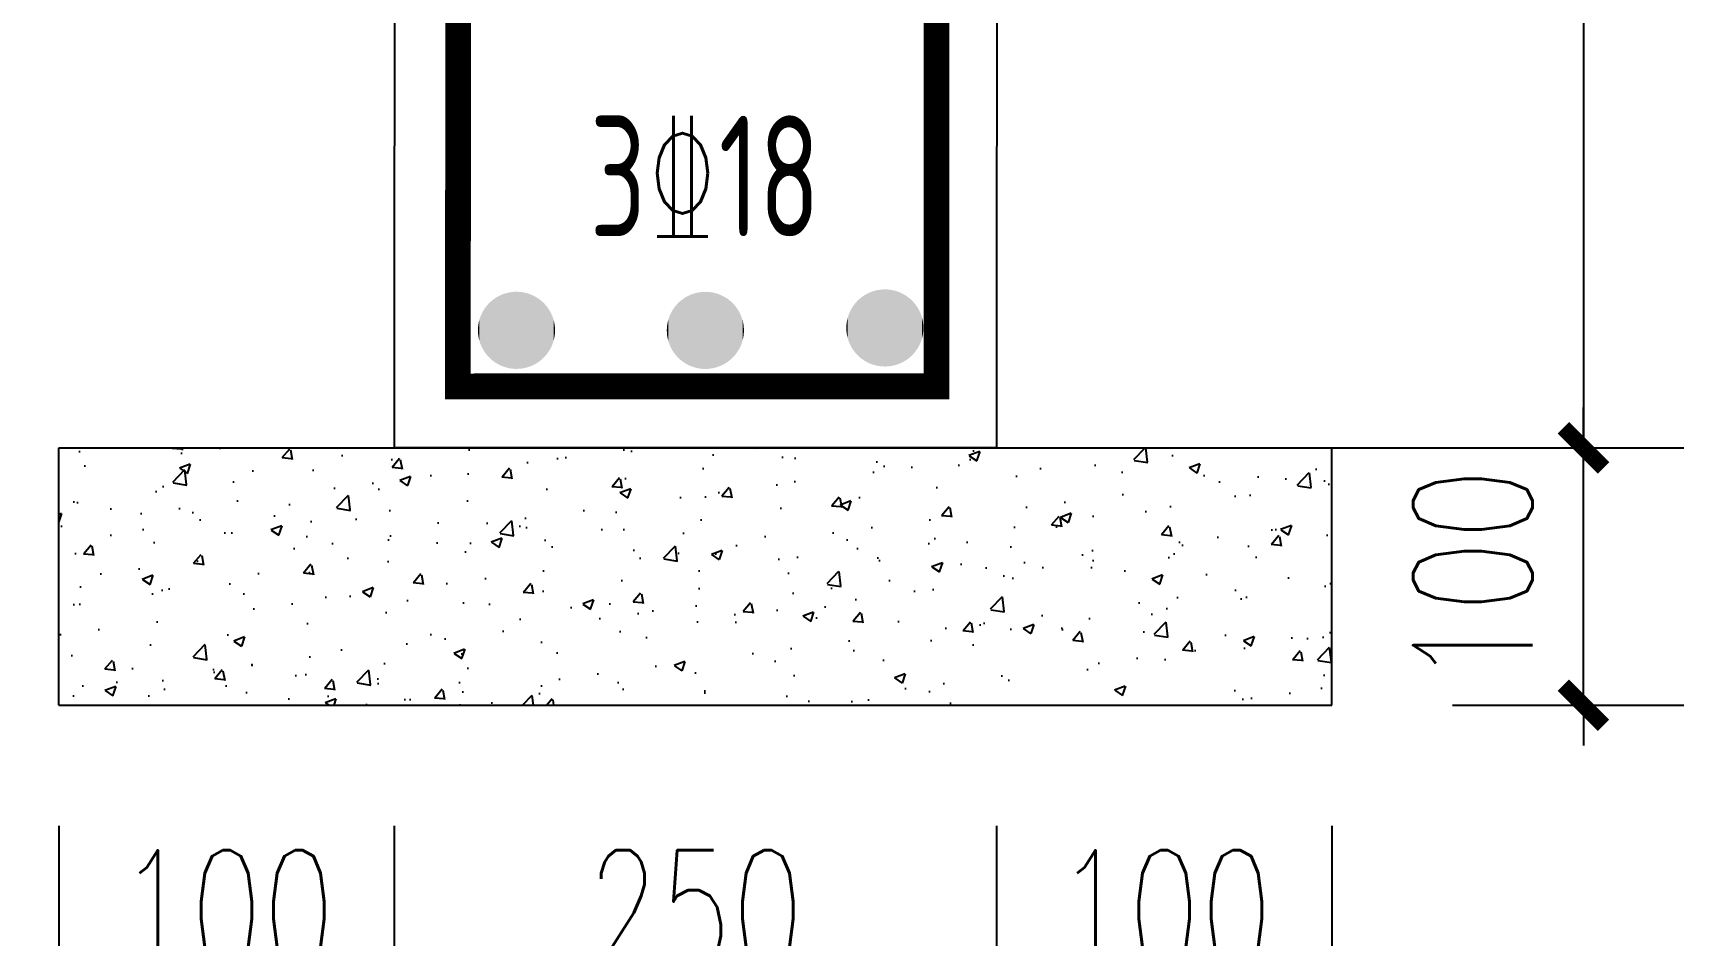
# Model space of a CAD drawing. Extents: x 180850 to 1399066, y 113487 to 334416.
# Drawn here: x 373160 to 381369, y 157572 to 162061 of the extents above; entities that cross this region are included whole.
import ezdxf

# ---------------------------------------------------------------- set-up
doc = ezdxf.new("R2010")
doc.units = 0
doc.header["$LTSCALE"] = 1000
for name, color, linetype in [('AXIS', 3, 'Continuous'), ('NUM', 7, 'Continuous'), ('REIN', 1, 'Continuous'), ('TEXT', 7, 'Continuous')]:
    doc.layers.add(name, color=color, linetype=linetype)
doc.styles.add('_TCH_DIM_T3', font='SIMPLEX', dxfattribs={"width": 0.705882, "bigfont": 'GBCBIG'})
doc.styles.add('TSSD_Norm', font='tssdeng.shx', dxfattribs={"bigfont": 'hztxt.shx'})
doc.dimstyles.new('TCH-200-10', dxfattribs={"dimtxt": 595, "dimasz": 200, "dimexe": 500, "dimexo": 600, "dimgap": 252.5, "dimtad": 1, "dimdec": 0, "dimlfac": 0.1, "dimzin": 0, "dimdsep": 46, "dimtxsty": '_TCH_DIM_T3', "dimblk": 'ARCHTICK', "dimcen": 0.09, "dimclrd": 124, "dimclre": 124, "dimclrt": 7, "dimazin": 2, "dimtfac": 1, "dimtdec": 0, "dimtix": 1, "dimtmove": 2, "dimatfit": 3, "dimfxl": 1, "dimtolj": 1, "dimtzin": 0, "dimarcsym": 0})

# ---------------------------------------------------------------- blocks, each defined once
blk = doc.blocks.new('_ArchTick')
at = {"color": 0, "linetype": 'ByBlock', "const_width": 0.4}
blk.add_lwpolyline([(-0.5, -0.5), (0.5, 0.5)], dxfattribs=at)
blk = doc.blocks.new('*D1255')
at = {"layer": 'AXIS', "color": 124, "linetype": 'ByBlock', "lineweight": -2, "transparency": 16777216}
for p, q in [((374955.5, 158118.6), (374955.5, 156650)), ((377950.8, 158118.6), (377950.8, 156650)), ((374955.5, 157150), (377950.8, 157150))]:
    blk.add_line(p, q, dxfattribs=at)
at = {"layer": 'Defpoints', "color": 0, "linetype": 'ByBlock', "transparency": 16777216}
for p in [(374955.5, 158718.6), (377950.8, 158718.6), (377950.8, 157150)]:
    blk.add_point(p, dxfattribs=at)
at = {"layer": 'AXIS', "color": 124, "linetype": 'ByBlock', "lineweight": -2, "transparency": 16777216, "xscale": 200, "yscale": 200, "zscale": 200, "rotation": 180}
blk.add_blockref('_ArchTick', (374955.5, 157150), dxfattribs=at)
at = {"layer": 'AXIS', "color": 124, "linetype": 'ByBlock', "lineweight": -2, "transparency": 16777216, "xscale": 200, "yscale": 200, "zscale": 200}
blk.add_blockref('_ArchTick', (377950.8, 157150), dxfattribs=at)
at = {"layer": 'AXIS', "color": 7, "linetype": 'ByBlock', "transparency": 16777216, "insert": (376453.2, 157700), "char_height": 595, "attachment_point": 5, "style": '_TCH_DIM_T3'}
blk.add_mtext('\\A1;250', dxfattribs=at)
blk = doc.blocks.new('*D1256')
at = {"layer": 'AXIS', "color": 124, "linetype": 'ByBlock', "lineweight": -2, "transparency": 16777216}
for p, q in [((378253.8, 165997.6), (381369.5, 165997.6)), ((380869.5, 165997.6), (380869.5, 159998.6)), ((378252.5, 159998.6), (381369.5, 159998.6))]:
    blk.add_line(p, q, dxfattribs=at)
at = {"layer": 'Defpoints', "color": 0, "linetype": 'ByBlock', "transparency": 16777216}
for p in [(377653.8, 165997.6), (377652.5, 159998.6), (380869.5, 159998.6)]:
    blk.add_point(p, dxfattribs=at)
at = {"layer": 'AXIS', "color": 124, "linetype": 'ByBlock', "lineweight": -2, "transparency": 16777216, "xscale": 200, "yscale": 200, "zscale": 200}
for p, rotation in [((380869.5, 165997.6), 90), ((380869.5, 159998.6), 270)]:
    blk.add_blockref('_ArchTick', p, dxfattribs=dict(at, rotation=rotation))
at = {"layer": 'AXIS', "color": 7, "linetype": 'ByBlock', "transparency": 16777216, "insert": (380319.5, 162998.1), "char_height": 595, "attachment_point": 5, "rotation": 90, "style": '_TCH_DIM_T3'}
blk.add_mtext('\\A1;700', dxfattribs=at)
blk = doc.blocks.new('*D1257')
at = {"layer": 'AXIS', "color": 124, "linetype": 'ByBlock', "lineweight": -2, "transparency": 16777216}
for p, q in [((380869.5, 159998.6), (380869.5, 160198.6)), ((380218.5, 159998.6), (381369.5, 159998.6)), ((380869.5, 158718.6), (380869.5, 159998.6)), ((380218.5, 158718.6), (381369.5, 158718.6)), ((380869.5, 158718.6), (380869.5, 158518.6))]:
    blk.add_line(p, q, dxfattribs=at)
at = {"layer": 'Defpoints', "color": 0, "linetype": 'ByBlock', "transparency": 16777216}
for p in [(379618.5, 159998.6), (380869.5, 159998.6), (379618.5, 158718.6)]:
    blk.add_point(p, dxfattribs=at)
at = {"layer": 'AXIS', "color": 124, "linetype": 'ByBlock', "lineweight": -2, "transparency": 16777216, "xscale": 200, "yscale": 200, "zscale": 200}
for p, rotation in [((380869.5, 159998.6), 270), ((380869.5, 158718.6), 90)]:
    blk.add_blockref('_ArchTick', p, dxfattribs=dict(at, rotation=rotation))
at = {"layer": 'AXIS', "color": 7, "linetype": 'ByBlock', "transparency": 16777216, "insert": (380319.5, 159358.6), "char_height": 595, "attachment_point": 5, "rotation": 90, "style": '_TCH_DIM_T3'}
blk.add_mtext('\\A1;100', dxfattribs=at)
blk = doc.blocks.new('*D1258')
at = {"layer": 'AXIS', "color": 124, "linetype": 'ByBlock', "lineweight": -2, "transparency": 16777216}
for p, q in [((377950.8, 158118.6), (377950.8, 156650)), ((379618.5, 158118.6), (379618.5, 156650)), ((379618.5, 157150), (377950.8, 157150))]:
    blk.add_line(p, q, dxfattribs=at)
at = {"layer": 'Defpoints', "color": 0, "linetype": 'ByBlock', "transparency": 16777216}
for p in [(377950.8, 158718.6), (379618.5, 158718.6), (377950.8, 157150)]:
    blk.add_point(p, dxfattribs=at)
at = {"layer": 'AXIS', "color": 124, "linetype": 'ByBlock', "lineweight": -2, "transparency": 16777216, "xscale": 200, "yscale": 200, "zscale": 200, "rotation": 180}
blk.add_blockref('_ArchTick', (377950.8, 157150), dxfattribs=at)
at = {"layer": 'AXIS', "color": 124, "linetype": 'ByBlock', "lineweight": -2, "transparency": 16777216, "xscale": 200, "yscale": 200, "zscale": 200}
blk.add_blockref('_ArchTick', (379618.5, 157150), dxfattribs=at)
at = {"layer": 'AXIS', "color": 7, "linetype": 'ByBlock', "transparency": 16777216, "insert": (378784.6, 157700), "char_height": 595, "attachment_point": 5, "style": '_TCH_DIM_T3'}
blk.add_mtext('\\A1;100', dxfattribs=at)
blk = doc.blocks.new('*D1259')
at = {"layer": 'AXIS', "color": 124, "linetype": 'ByBlock', "lineweight": -2, "transparency": 16777216}
for p, q in [((373287.9, 158118.6), (373287.9, 156650)), ((374955.5, 158118.6), (374955.5, 156650)), ((373287.9, 157150), (374955.5, 157150))]:
    blk.add_line(p, q, dxfattribs=at)
at = {"layer": 'Defpoints', "color": 0, "linetype": 'ByBlock', "transparency": 16777216}
for p in [(373287.9, 158718.6), (374955.5, 158718.6), (374955.5, 157150)]:
    blk.add_point(p, dxfattribs=at)
at = {"layer": 'AXIS', "color": 124, "linetype": 'ByBlock', "lineweight": -2, "transparency": 16777216, "xscale": 200, "yscale": 200, "zscale": 200, "rotation": 180}
blk.add_blockref('_ArchTick', (373287.9, 157150), dxfattribs=at)
at = {"layer": 'AXIS', "color": 124, "linetype": 'ByBlock', "lineweight": -2, "transparency": 16777216, "xscale": 200, "yscale": 200, "zscale": 200}
blk.add_blockref('_ArchTick', (374955.5, 157150), dxfattribs=at)
at = {"layer": 'AXIS', "color": 7, "linetype": 'ByBlock', "transparency": 16777216, "insert": (374121.7, 157700), "char_height": 595, "attachment_point": 5, "style": '_TCH_DIM_T3'}
blk.add_mtext('\\A1;100', dxfattribs=at)
blk = doc.blocks.new('*U1246')
at = {"layer": 'REIN', "color": 6}
for points in [[(1478712.9, -237983.4), (1478715, -238207.7), (1478715, -237982.6)], [(1478715, -237982.6), (1478715.7, -238208), (1478715.7, -237982.4)], [(1478715, -238207.7), (1478715, -237982.6), (1478715.7, -238208)], [(1478715.7, -237982.4), (1478717.9, -238208.7), (1478717.9, -237981.6)], [(1478715.7, -238208), (1478715.7, -237982.4), (1478717.9, -238208.7)], [(1478717.9, -237981.6), (1478718.6, -238208.9), (1478718.6, -237981.4)], [(1478717.9, -238208.7), (1478717.9, -237981.6), (1478718.6, -238208.9)], [(1478718.6, -237981.4), (1478720.8, -238209.6), (1478720.8, -237980.7)], [(1478718.6, -238208.9), (1478718.6, -237981.4), (1478720.8, -238209.6)], [(1478720.8, -237980.7), (1478721.5, -238209.9), (1478721.5, -237980.5)], [(1478720.8, -238209.6), (1478720.8, -237980.7), (1478721.5, -238209.9)], [(1478721.5, -237980.5), (1478723.7, -238210.5), (1478723.7, -237979.9)], [(1478721.5, -238209.9), (1478721.5, -237980.5), (1478723.7, -238210.5)], [(1478723.7, -237979.9), (1478724.4, -238210.7), (1478724.4, -237979.6)], [(1478723.7, -238210.5), (1478723.7, -237979.9), (1478724.4, -238210.7)], [(1478724.4, -237979.6), (1478726.6, -238211.3), (1478726.6, -237979.1)], [(1478724.4, -238210.7), (1478724.4, -237979.6), (1478726.6, -238211.3)], [(1478726.6, -237979.1), (1478727.3, -238211.5), (1478727.3, -237978.9)], [(1478726.6, -238211.3), (1478726.6, -237979.1), (1478727.3, -238211.5)], [(1478727.3, -237978.9), (1478729.5, -238212), (1478729.5, -237978.4)], [(1478727.3, -238211.5), (1478727.3, -237978.9), (1478729.5, -238212)], [(1478729.5, -237978.4), (1478730.3, -238212.1), (1478730.3, -237978.2)], [(1478729.5, -238212), (1478729.5, -237978.4), (1478730.3, -238212.1)], [(1478730.3, -237978.2), (1478732.5, -238212.6), (1478732.5, -237977.7)], [(1478730.3, -238212.1), (1478730.3, -237978.2), (1478732.5, -238212.6)], [(1478732.5, -237977.7), (1478733.2, -238212.8), (1478733.2, -237977.6)], [(1478732.5, -238212.6), (1478732.5, -237977.7), (1478733.2, -238212.8)], [(1478733.2, -237977.6), (1478735.4, -238213.2), (1478735.4, -237977.2)], [(1478733.2, -238212.8), (1478733.2, -237977.6), (1478735.4, -238213.2)], [(1478735.4, -237977.2), (1478736.2, -238213.3), (1478736.2, -237977)], [(1478735.4, -238213.2), (1478735.4, -237977.2), (1478736.2, -238213.3)], [(1478736.2, -237977), (1478738.4, -238213.7), (1478738.4, -237976.7)], [(1478736.2, -238213.3), (1478736.2, -237977), (1478738.4, -238213.7)], [(1478738.4, -237976.7), (1478739.2, -238213.8), (1478739.2, -237976.6)], [(1478738.4, -238213.7), (1478738.4, -237976.7), (1478739.2, -238213.8)], [(1478739.2, -237976.6), (1478741.4, -238214.1), (1478741.4, -237976.3)], [(1478739.2, -238213.8), (1478739.2, -237976.6), (1478741.4, -238214.1)], [(1478741.4, -237976.3), (1478742.2, -238214.2), (1478742.2, -237976.2)], [(1478741.4, -238214.1), (1478741.4, -237976.3), (1478742.2, -238214.2)], [(1478742.2, -237976.2), (1478744.4, -238214.4), (1478744.4, -237975.9)], [(1478742.2, -238214.2), (1478742.2, -237976.2), (1478744.4, -238214.4)], [(1478744.4, -238214.4), (1478744.4, -237975.9), (1478745.2, -238214.5)], [(1478744.4, -237975.9), (1478745.2, -238214.5), (1478745.2, -237975.9)], [(1478745.2, -237975.9), (1478747.4, -238214.7), (1478747.4, -237975.7)], [(1478745.2, -238214.5), (1478745.2, -237975.9), (1478747.4, -238214.7)], [(1478747.4, -237975.7), (1478748.2, -238214.7), (1478748.2, -237975.6)], [(1478747.4, -238214.7), (1478747.4, -237975.7), (1478748.2, -238214.7)], [(1478748.2, -237975.6), (1478750.5, -238214.8), (1478750.5, -237975.5)], [(1478748.2, -238214.7), (1478748.2, -237975.6), (1478750.5, -238214.8)], [(1478750.5, -238214.8), (1478750.5, -237975.5), (1478751.2, -238214.9)], [(1478750.5, -237975.5), (1478751.2, -238214.9), (1478751.2, -237975.5)], [(1478751.2, -237975.5), (1478753.5, -238214.9), (1478753.5, -237975.4)], [(1478751.2, -238214.9), (1478751.2, -237975.5), (1478753.5, -238214.9)], [(1478753.5, -238214.9), (1478753.5, -237975.4), (1478754.2, -238215)], [(1478753.5, -237975.4), (1478754.2, -238215), (1478754.2, -237975.4)], [(1478754.2, -238215), (1478754.2, -237975.4), (1478756.5, -238215)], [(1478754.2, -237975.4), (1478756.5, -238215), (1478756.5, -237975.4)], [(1478756.5, -237975.4), (1478757.3, -238215), (1478757.3, -237975.4)], [(1478652.2, -238035.6), (1478653.3, -238156.7), (1478653.3, -238033.7)], [(1478653.3, -238033.7), (1478653.7, -238157.3), (1478653.7, -238033)], [(1478653.3, -238156.7), (1478653.3, -238033.7), (1478653.7, -238157.3)], [(1478653.7, -238033), (1478654.9, -238159.3), (1478654.9, -238031.1)], [(1478653.7, -238157.3), (1478653.7, -238033), (1478654.9, -238159.3)], [(1478654.9, -238031.1), (1478655.3, -238159.9), (1478655.3, -238030.4)], [(1478654.9, -238159.3), (1478654.9, -238031.1), (1478655.3, -238159.9)], [(1478655.3, -238030.4), (1478656.6, -238161.8), (1478656.6, -238028.5)], [(1478655.3, -238159.9), (1478655.3, -238030.4), (1478656.6, -238161.8)], [(1478656.6, -238028.5), (1478657, -238162.4), (1478657, -238027.9)], [(1478656.6, -238161.8), (1478656.6, -238028.5), (1478657, -238162.4)], [(1478657, -238027.9), (1478658.3, -238164.3), (1478658.3, -238026.1)], [(1478657, -238162.4), (1478657, -238027.9), (1478658.3, -238164.3)], [(1478658.3, -238026.1), (1478658.7, -238164.9), (1478658.7, -238025.4)], [(1478658.3, -238164.3), (1478658.3, -238026.1), (1478658.7, -238164.9)], [(1478658.7, -238025.4), (1478660.1, -238166.7), (1478660.1, -238023.6)], [(1478658.7, -238164.9), (1478658.7, -238025.4), (1478660.1, -238166.7)], [(1478660.1, -238023.6), (1478660.5, -238167.3), (1478660.5, -238023)], [(1478660.1, -238166.7), (1478660.1, -238023.6), (1478660.5, -238167.3)], [(1478660.5, -238023), (1478661.9, -238169.1), (1478661.9, -238021.2)], [(1478660.5, -238167.3), (1478660.5, -238023), (1478661.9, -238169.1)], [(1478661.9, -238021.2), (1478662.4, -238169.7), (1478662.4, -238020.6)], [(1478661.9, -238169.1), (1478661.9, -238021.2), (1478662.4, -238169.7)], [(1478662.4, -238020.6), (1478663.8, -238171.5), (1478663.8, -238018.8)], [(1478662.4, -238169.7), (1478662.4, -238020.6), (1478663.8, -238171.5)], [(1478663.8, -238018.8), (1478664.3, -238172.1), (1478664.3, -238018.3)], [(1478663.8, -238171.5), (1478663.8, -238018.8), (1478664.3, -238172.1)], [(1478664.3, -238018.3), (1478665.7, -238173.8), (1478665.7, -238016.5)], [(1478664.3, -238172.1), (1478664.3, -238018.3), (1478665.7, -238173.8)], [(1478665.7, -238016.5), (1478666.2, -238174.4), (1478666.2, -238016)], [(1478665.7, -238173.8), (1478665.7, -238016.5), (1478666.2, -238174.4)], [(1478666.2, -238016), (1478667.8, -238176.1), (1478667.8, -238014.3)], [(1478666.2, -238174.4), (1478666.2, -238016), (1478667.8, -238176.1)], [(1478667.8, -238014.3), (1478668.3, -238176.6), (1478668.3, -238013.7)], [(1478667.8, -238176.1), (1478667.8, -238014.3), (1478668.3, -238176.6)], [(1478668.3, -238013.7), (1478669.8, -238178.3), (1478669.8, -238012.1)], [(1478668.3, -238176.6), (1478668.3, -238013.7), (1478669.8, -238178.3)], [(1478669.8, -238012.1), (1478670.4, -238178.8), (1478670.4, -238011.5)], [(1478669.8, -238178.3), (1478669.8, -238012.1), (1478670.4, -238178.8)], [(1478670.4, -238011.5), (1478671.9, -238180.4), (1478671.9, -238009.9)], [(1478670.4, -238178.8), (1478670.4, -238011.5), (1478671.9, -238180.4)], [(1478671.9, -238009.9), (1478672.5, -238180.9), (1478672.5, -238009.4)], [(1478671.9, -238180.4), (1478671.9, -238009.9), (1478672.5, -238180.9)], [(1478672.5, -238009.4), (1478674.1, -238182.5), (1478674.1, -238007.8)], [(1478672.5, -238180.9), (1478672.5, -238009.4), (1478674.1, -238182.5)], [(1478674.1, -238007.8), (1478674.7, -238183), (1478674.7, -238007.3)], [(1478674.1, -238182.5), (1478674.1, -238007.8), (1478674.7, -238183)], [(1478674.7, -238007.3), (1478676.4, -238184.6), (1478676.4, -238005.8)], [(1478674.7, -238183), (1478674.7, -238007.3), (1478676.4, -238184.6)], [(1478676.4, -238005.8), (1478676.9, -238185), (1478676.9, -238005.3)], [(1478676.4, -238184.6), (1478676.4, -238005.8), (1478676.9, -238185)], [(1478676.9, -238005.3), (1478678.6, -238186.5), (1478678.6, -238003.8)], [(1478676.9, -238185), (1478676.9, -238005.3), (1478678.6, -238186.5)], [(1478678.6, -238003.8), (1478679.2, -238187), (1478679.2, -238003.3)], [(1478678.6, -238186.5), (1478678.6, -238003.8), (1478679.2, -238187)], [(1478679.2, -238003.3), (1478681, -238188.5), (1478681, -238001.9)], [(1478679.2, -238187), (1478679.2, -238003.3), (1478681, -238188.5)], [(1478681, -238001.9), (1478681.6, -238188.9), (1478681.6, -238001.4)], [(1478681, -238188.5), (1478681, -238001.9), (1478681.6, -238188.9)], [(1478681.6, -238001.4), (1478683.3, -238190.3), (1478683.3, -238000)], [(1478681.6, -238188.9), (1478681.6, -238001.4), (1478683.3, -238190.3)], [(1478683.3, -238000), (1478683.9, -238190.8), (1478683.9, -237999.5)], [(1478683.3, -238190.3), (1478683.3, -238000), (1478683.9, -238190.8)], [(1478683.9, -237999.5), (1478685.8, -238192.1), (1478685.8, -237998.2)], [(1478683.9, -238190.8), (1478683.9, -237999.5), (1478685.8, -238192.1)], [(1478685.8, -237998.2), (1478686.4, -238192.6), (1478686.4, -237997.8)], [(1478685.8, -238192.1), (1478685.8, -237998.2), (1478686.4, -238192.6)], [(1478686.4, -237997.8), (1478688.2, -238193.9), (1478688.2, -237996.5)], [(1478686.4, -238192.6), (1478686.4, -237997.8), (1478688.2, -238193.9)], [(1478688.2, -237996.5), (1478688.9, -238194.3), (1478688.9, -237996)], [(1478688.2, -238193.9), (1478688.2, -237996.5), (1478688.9, -238194.3)], [(1478688.9, -237996), (1478690.8, -238195.6), (1478690.8, -237994.8)], [(1478688.9, -238194.3), (1478688.9, -237996), (1478690.8, -238195.6)], [(1478690.8, -237994.8), (1478691.4, -238196), (1478691.4, -237994.4)], [(1478690.8, -238195.6), (1478690.8, -237994.8), (1478691.4, -238196)], [(1478691.4, -237994.4), (1478693.3, -238197.2), (1478693.3, -237993.2)], [(1478691.4, -238196), (1478691.4, -237994.4), (1478693.3, -238197.2)], [(1478693.3, -237993.2), (1478693.9, -238197.6), (1478693.9, -237992.8)], [(1478693.3, -238197.2), (1478693.3, -237993.2), (1478693.9, -238197.6)], [(1478693.9, -237992.8), (1478695.9, -238198.7), (1478695.9, -237991.6)], [(1478693.9, -238197.6), (1478693.9, -237992.8), (1478695.9, -238198.7)], [(1478695.9, -237991.6), (1478696.6, -238199.1), (1478696.6, -237991.2)], [(1478695.9, -238198.7), (1478695.9, -237991.6), (1478696.6, -238199.1)], [(1478696.6, -237991.2), (1478698.5, -238200.2), (1478698.5, -237990.1)], [(1478696.6, -238199.1), (1478696.6, -237991.2), (1478698.5, -238200.2)], [(1478698.5, -237990.1), (1478699.2, -238200.6), (1478699.2, -237989.8)], [(1478698.5, -238200.2), (1478698.5, -237990.1), (1478699.2, -238200.6)], [(1478699.2, -237989.8), (1478701.2, -238201.6), (1478701.2, -237988.7)], [(1478699.2, -238200.6), (1478699.2, -237989.8), (1478701.2, -238201.6)], [(1478701.2, -237988.7), (1478701.9, -238202), (1478701.9, -237988.4)], [(1478701.2, -238201.6), (1478701.2, -237988.7), (1478701.9, -238202)], [(1478701.9, -237988.4), (1478703.9, -238203), (1478703.9, -237987.4)], [(1478701.9, -238202), (1478701.9, -237988.4), (1478703.9, -238203)], [(1478703.9, -237987.4), (1478704.6, -238203.3), (1478704.6, -237987)], [(1478703.9, -238203), (1478703.9, -237987.4), (1478704.6, -238203.3)], [(1478704.6, -237987), (1478706.6, -238204.3), (1478706.6, -237986.1)], [(1478704.6, -238203.3), (1478704.6, -237987), (1478706.6, -238204.3)], [(1478706.6, -237986.1), (1478707.3, -238204.6), (1478707.3, -237985.8)], [(1478706.6, -238204.3), (1478706.6, -237986.1), (1478707.3, -238204.6)], [(1478707.3, -237985.8), (1478709.4, -238205.5), (1478709.4, -237984.9)], [(1478707.3, -238204.6), (1478707.3, -237985.8), (1478709.4, -238205.5)], [(1478709.4, -237984.9), (1478710.1, -238205.8), (1478710.1, -237984.6)], [(1478709.4, -238205.5), (1478709.4, -237984.9), (1478710.1, -238205.8)], [(1478710.1, -237984.6), (1478712.2, -238206.6), (1478712.2, -237983.7)], [(1478710.1, -238205.8), (1478710.1, -237984.6), (1478712.2, -238206.6)], [(1478712.2, -237983.7), (1478712.9, -238206.9), (1478712.9, -237983.4)], [(1478712.2, -238206.6), (1478712.2, -237983.7), (1478712.9, -238206.9)], [(1478712.9, -238206.9), (1478712.9, -237983.4), (1478715, -238207.7)], [(1478636.6, -238087.2), (1478636.8, -238105.4), (1478636.8, -238085.1)], [(1478636.8, -238084.2), (1478637.1, -238108.4), (1478637.1, -238082)], [(1478636.8, -238085.1), (1478636.8, -238106), (1478636.8, -238084.2)], [(1478636.8, -238106), (1478636.8, -238084.2), (1478637.1, -238108.4)], [(1478636.8, -238105.4), (1478636.8, -238085.1), (1478636.8, -238106)], [(1478637.1, -238081.2), (1478637.4, -238111.4), (1478637.4, -238079)], [(1478637.1, -238082), (1478637.1, -238109.1), (1478637.1, -238081.2)], [(1478637.1, -238109.1), (1478637.1, -238081.2), (1478637.4, -238111.4)], [(1478637.1, -238108.4), (1478637.1, -238082), (1478637.1, -238109.1)], [(1478637.4, -238079), (1478637.5, -238112.1), (1478637.5, -238078.2)], [(1478637.4, -238111.4), (1478637.4, -238079), (1478637.5, -238112.1)], [(1478637.5, -238078.2), (1478637.9, -238114.4), (1478637.9, -238076)], [(1478637.5, -238112.1), (1478637.5, -238078.2), (1478637.9, -238114.4)], [(1478637.9, -238076), (1478638, -238115.1), (1478638, -238075.2)], [(1478637.9, -238114.4), (1478637.9, -238076), (1478638, -238115.1)], [(1478638, -238075.2), (1478638.4, -238117.3), (1478638.4, -238073)], [(1478638, -238115.1), (1478638, -238075.2), (1478638.4, -238117.3)], [(1478638.4, -238073), (1478638.5, -238118), (1478638.5, -238072.3)], [(1478638.4, -238117.3), (1478638.4, -238073), (1478638.5, -238118)], [(1478638.5, -238072.3), (1478639, -238120.3), (1478639, -238070.1)], [(1478638.5, -238118), (1478638.5, -238072.3), (1478639, -238120.3)], [(1478639, -238070.1), (1478639.1, -238121), (1478639.1, -238069.3)], [(1478639, -238120.3), (1478639, -238070.1), (1478639.1, -238121)], [(1478639.1, -238069.3), (1478639.7, -238123.2), (1478639.7, -238067.1)], [(1478639.1, -238121), (1478639.1, -238069.3), (1478639.7, -238123.2)], [(1478639.7, -238067.1), (1478639.8, -238124), (1478639.8, -238066.4)], [(1478639.7, -238123.2), (1478639.7, -238067.1), (1478639.8, -238124)], [(1478639.8, -238066.4), (1478640.4, -238126.2), (1478640.4, -238064.2)], [(1478639.8, -238124), (1478639.8, -238066.4), (1478640.4, -238126.2)], [(1478640.4, -238064.2), (1478640.6, -238126.9), (1478640.6, -238063.4)], [(1478640.4, -238126.2), (1478640.4, -238064.2), (1478640.6, -238126.9)], [(1478640.6, -238063.4), (1478641.2, -238129.1), (1478641.2, -238061.3)], [(1478640.6, -238126.9), (1478640.6, -238063.4), (1478641.2, -238129.1)], [(1478641.2, -238061.3), (1478641.4, -238129.8), (1478641.4, -238060.5)], [(1478641.2, -238129.1), (1478641.2, -238061.3), (1478641.4, -238129.8)], [(1478641.4, -238060.5), (1478642.1, -238132), (1478642.1, -238058.4)], [(1478641.4, -238129.8), (1478641.4, -238060.5), (1478642.1, -238132)], [(1478642.1, -238058.4), (1478642.3, -238132.7), (1478642.3, -238057.6)], [(1478642.1, -238132), (1478642.1, -238058.4), (1478642.3, -238132.7)], [(1478642.3, -238057.6), (1478643.1, -238134.8), (1478643.1, -238055.5)], [(1478642.3, -238132.7), (1478642.3, -238057.6), (1478643.1, -238134.8)], [(1478643.1, -238055.5), (1478643.3, -238135.5), (1478643.3, -238054.8)], [(1478643.1, -238134.8), (1478643.1, -238055.5), (1478643.3, -238135.5)], [(1478643.3, -238054.8), (1478644.1, -238137.7), (1478644.1, -238052.7)], [(1478643.3, -238135.5), (1478643.3, -238054.8), (1478644.1, -238137.7)], [(1478644.1, -238052.7), (1478644.4, -238138.4), (1478644.4, -238052)], [(1478644.1, -238137.7), (1478644.1, -238052.7), (1478644.4, -238138.4)], [(1478644.4, -238052), (1478645.2, -238140.5), (1478645.2, -238049.9)], [(1478644.4, -238138.4), (1478644.4, -238052), (1478645.2, -238140.5)], [(1478645.2, -238049.9), (1478645.5, -238141.2), (1478645.5, -238049.1)], [(1478645.2, -238140.5), (1478645.2, -238049.9), (1478645.5, -238141.2)], [(1478645.5, -238049.1), (1478646.4, -238143.3), (1478646.4, -238047.1)], [(1478645.5, -238141.2), (1478645.5, -238049.1), (1478646.4, -238143.3)], [(1478646.4, -238047.1), (1478646.7, -238144), (1478646.7, -238046.4)], [(1478646.4, -238143.3), (1478646.4, -238047.1), (1478646.7, -238144)], [(1478646.7, -238046.4), (1478647.7, -238146), (1478647.7, -238044.3)], [(1478646.7, -238144), (1478646.7, -238046.4), (1478647.7, -238146)], [(1478647.7, -238044.3), (1478648, -238146.7), (1478648, -238043.6)], [(1478647.7, -238146), (1478647.7, -238044.3), (1478648, -238146.7)], [(1478648, -238043.6), (1478649, -238148.8), (1478649, -238041.6)], [(1478648, -238146.7), (1478648, -238043.6), (1478649, -238148.8)], [(1478649, -238041.6), (1478649.3, -238149.4), (1478649.3, -238040.9)], [(1478649, -238148.8), (1478649, -238041.6), (1478649.3, -238149.4)], [(1478649.3, -238040.9), (1478650.4, -238151.4), (1478650.4, -238038.9)], [(1478649.3, -238149.4), (1478649.3, -238040.9), (1478650.4, -238151.4)], [(1478650.4, -238038.9), (1478650.7, -238152.1), (1478650.7, -238038.2)], [(1478650.4, -238151.4), (1478650.4, -238038.9), (1478650.7, -238152.1)], [(1478650.7, -238038.2), (1478651.8, -238154.1), (1478651.8, -238036.3)], [(1478650.7, -238152.1), (1478650.7, -238038.2), (1478651.8, -238154.1)], [(1478651.8, -238036.3), (1478652.2, -238154.7), (1478652.2, -238035.6)], [(1478651.8, -238154.1), (1478651.8, -238036.3), (1478652.2, -238154.7)], [(1478652.2, -238154.7), (1478652.2, -238035.6), (1478653.3, -238156.7)], [(1478636.3, -238093.3), (1478636.4, -238099.3), (1478636.4, -238091.3)], [(1478636.3, -238096.3), (1478636.3, -238096.7), (1478636.3, -238093.3)], [(1478636.3, -238096.7), (1478636.3, -238093.3), (1478636.4, -238099.3)], [(1478636.4, -238090.3), (1478636.5, -238102.3), (1478636.5, -238088.1)], [(1478636.4, -238091.3), (1478636.4, -238099.9), (1478636.4, -238090.3)], [(1478636.4, -238099.9), (1478636.4, -238090.3), (1478636.5, -238102.3)], [(1478636.4, -238099.3), (1478636.4, -238091.3), (1478636.4, -238099.9)], [(1478636.5, -238088.1), (1478636.6, -238103), (1478636.6, -238087.2)], [(1478636.5, -238102.3), (1478636.5, -238088.1), (1478636.6, -238103)], [(1478636.6, -238103), (1478636.6, -238087.2), (1478636.8, -238105.4)]]:
    blk.add_solid(points, dxfattribs=at)
at = {"layer": 'REIN', "color": 6, "extrusion": (0, 0, -1)}
for points in [[(-1478756.5, -238215), (-1478756.5, -237975.4), (-1478757.3, -238215)], [(-1478757.3, -238215), (-1478757.3, -237975.4), (-1478759.5, -238214.9)], [(-1478757.3, -237975.4), (-1478759.5, -238214.9), (-1478759.5, -237975.4)], [(-1478759.5, -238214.9), (-1478759.5, -237975.4), (-1478760.3, -238214.9)], [(-1478759.5, -237975.4), (-1478760.3, -238214.9), (-1478760.3, -237975.4)], [(-1478760.3, -238214.9), (-1478760.3, -237975.4), (-1478762.6, -238214.8)], [(-1478760.3, -237975.4), (-1478762.6, -238214.8), (-1478762.6, -237975.5)], [(-1478762.6, -238214.8), (-1478762.6, -237975.5), (-1478763.3, -238214.8)], [(-1478762.6, -237975.5), (-1478763.3, -238214.8), (-1478763.3, -237975.6)], [(-1478763.3, -238214.8), (-1478763.3, -237975.6), (-1478765.6, -238214.6)], [(-1478763.3, -237975.6), (-1478765.6, -238214.6), (-1478765.6, -237975.7)], [(-1478765.6, -238214.6), (-1478765.6, -237975.7), (-1478766.3, -238214.5)], [(-1478765.6, -237975.7), (-1478766.3, -238214.5), (-1478766.3, -237975.8)], [(-1478766.3, -238214.5), (-1478766.3, -237975.8), (-1478768.6, -238214.3)], [(-1478766.3, -237975.8), (-1478768.6, -238214.3), (-1478768.6, -237976)], [(-1478768.6, -238214.3), (-1478768.6, -237976), (-1478769.3, -238214.2)], [(-1478768.6, -237976), (-1478769.3, -238214.2), (-1478769.3, -237976.1)], [(-1478769.3, -238214.2), (-1478769.3, -237976.1), (-1478771.6, -238214)], [(-1478769.3, -237976.1), (-1478771.6, -238214), (-1478771.6, -237976.4)], [(-1478771.6, -238214), (-1478771.6, -237976.4), (-1478772.3, -238213.9)], [(-1478771.6, -237976.4), (-1478772.3, -238213.9), (-1478772.3, -237976.5)], [(-1478772.3, -238213.9), (-1478772.3, -237976.5), (-1478774.6, -238213.5)], [(-1478772.3, -237976.5), (-1478774.6, -238213.5), (-1478774.6, -237976.8)], [(-1478774.6, -238213.5), (-1478774.6, -237976.8), (-1478775.3, -238213.4)], [(-1478774.6, -237976.8), (-1478775.3, -238213.4), (-1478775.3, -237976.9)], [(-1478775.3, -238213.4), (-1478775.3, -237976.9), (-1478777.6, -238213)], [(-1478775.3, -237976.9), (-1478777.6, -238213), (-1478777.6, -237977.3)], [(-1478777.6, -238213), (-1478777.6, -237977.3), (-1478778.3, -238212.9)], [(-1478777.6, -237977.3), (-1478778.3, -238212.9), (-1478778.3, -237977.4)], [(-1478778.3, -238212.9), (-1478778.3, -237977.4), (-1478780.5, -238212.5)], [(-1478778.3, -237977.4), (-1478780.5, -238212.5), (-1478780.5, -237977.9)], [(-1478780.5, -238212.5), (-1478780.5, -237977.9), (-1478781.3, -238212.3)], [(-1478780.5, -237977.9), (-1478781.3, -238212.3), (-1478781.3, -237978)], [(-1478781.3, -238212.3), (-1478781.3, -237978), (-1478783.5, -238211.8)], [(-1478781.3, -237978), (-1478783.5, -238211.8), (-1478783.5, -237978.5)], [(-1478783.5, -238211.8), (-1478783.5, -237978.5), (-1478784.2, -238211.6)], [(-1478783.5, -237978.5), (-1478784.2, -238211.6), (-1478784.2, -237978.7)], [(-1478784.2, -238211.6), (-1478784.2, -237978.7), (-1478786.4, -238211.1)], [(-1478784.2, -237978.7), (-1478786.4, -238211.1), (-1478786.4, -237979.3)], [(-1478786.4, -238211.1), (-1478786.4, -237979.3), (-1478787.1, -238210.9)], [(-1478786.4, -237979.3), (-1478787.1, -238210.9), (-1478787.1, -237979.4)], [(-1478787.1, -238210.9), (-1478787.1, -237979.4), (-1478789.3, -238210.3)], [(-1478787.1, -237979.4), (-1478789.3, -238210.3), (-1478789.3, -237980.1)], [(-1478789.3, -238210.3), (-1478789.3, -237980.1), (-1478790, -238210.1)], [(-1478789.3, -237980.1), (-1478790, -238210.1), (-1478790, -237980.3)], [(-1478790, -238210.1), (-1478790, -237980.3), (-1478792.2, -238209.4)], [(-1478790, -237980.3), (-1478792.2, -238209.4), (-1478792.2, -237980.9)], [(-1478792.2, -238209.4), (-1478792.2, -237980.9), (-1478792.9, -238209.2)], [(-1478792.2, -237980.9), (-1478792.9, -238209.2), (-1478792.9, -237981.2)], [(-1478792.9, -238209.2), (-1478792.9, -237981.2), (-1478795.1, -238208.5)], [(-1478792.9, -237981.2), (-1478795.1, -238208.5), (-1478795.1, -237981.9)], [(-1478795.1, -238208.5), (-1478795.1, -237981.9), (-1478795.8, -238208.2)], [(-1478795.1, -237981.9), (-1478795.8, -238208.2), (-1478795.8, -237982.1)], [(-1478795.8, -238208.2), (-1478795.8, -237982.1), (-1478797.9, -238207.4)], [(-1478795.8, -237982.1), (-1478797.9, -238207.4), (-1478797.9, -237982.9)], [(-1478797.9, -238207.4), (-1478797.9, -237982.9), (-1478798.6, -238207.2)], [(-1478797.9, -237982.9), (-1478798.6, -238207.2), (-1478798.6, -237983.2)], [(-1478798.6, -238207.2), (-1478798.6, -237983.2), (-1478800.8, -238206.4)], [(-1478798.6, -237983.2), (-1478800.8, -238206.4), (-1478800.8, -237984)], [(-1478800.8, -238206.4), (-1478800.8, -237984), (-1478801.5, -238206.1)], [(-1478800.8, -237984), (-1478801.5, -238206.1), (-1478801.5, -237984.3)], [(-1478801.5, -238206.1), (-1478801.5, -237984.3), (-1478803.5, -238205.2)], [(-1478801.5, -237984.3), (-1478803.5, -238205.2), (-1478803.5, -237985.2)], [(-1478803.5, -238205.2), (-1478803.5, -237985.2), (-1478804.2, -238204.9)], [(-1478803.5, -237985.2), (-1478804.2, -238204.9), (-1478804.2, -237985.4)], [(-1478804.2, -238204.9), (-1478804.2, -237985.4), (-1478806.3, -238204)], [(-1478804.2, -237985.4), (-1478806.3, -238204), (-1478806.3, -237986.4)], [(-1478806.3, -238204), (-1478806.3, -237986.4), (-1478807, -238203.6)], [(-1478806.3, -237986.4), (-1478807, -238203.6), (-1478807, -237986.7)], [(-1478807, -238203.6), (-1478807, -237986.7), (-1478809, -238202.7)], [(-1478807, -237986.7), (-1478809, -238202.7), (-1478809, -237987.7)], [(-1478809, -238202.7), (-1478809, -237987.7), (-1478809.7, -238202.3)], [(-1478809, -237987.7), (-1478809.7, -238202.3), (-1478809.7, -237988)], [(-1478809.7, -238202.3), (-1478809.7, -237988), (-1478811.7, -238201.3)], [(-1478809.7, -237988), (-1478811.7, -238201.3), (-1478811.7, -237989.1)], [(-1478811.7, -238201.3), (-1478811.7, -237989.1), (-1478812.4, -238200.9)], [(-1478811.7, -237989.1), (-1478812.4, -238200.9), (-1478812.4, -237989.4)], [(-1478812.4, -238200.9), (-1478812.4, -237989.4), (-1478814.4, -238199.9)], [(-1478812.4, -237989.4), (-1478814.4, -238199.9), (-1478814.4, -237990.5)], [(-1478814.4, -238199.9), (-1478814.4, -237990.5), (-1478815, -238199.5)], [(-1478814.4, -237990.5), (-1478815, -238199.5), (-1478815, -237990.9)], [(-1478815, -238199.5), (-1478815, -237990.9), (-1478817, -238198.4)], [(-1478815, -237990.9), (-1478817, -238198.4), (-1478817, -237992)], [(-1478817, -238198.4), (-1478817, -237992), (-1478817.7, -238198)], [(-1478817, -237992), (-1478817.7, -238198), (-1478817.7, -237992.4)], [(-1478817.7, -238198), (-1478817.7, -237992.4), (-1478819.6, -238196.8)], [(-1478817.7, -237992.4), (-1478819.6, -238196.8), (-1478819.6, -237993.6)], [(-1478819.6, -238196.8), (-1478819.6, -237993.6), (-1478820.2, -238196.4)], [(-1478819.6, -237993.6), (-1478820.2, -238196.4), (-1478820.2, -237994)], [(-1478820.2, -238196.4), (-1478820.2, -237994), (-1478822.1, -238195.2)], [(-1478820.2, -237994), (-1478822.1, -238195.2), (-1478822.1, -237995.2)], [(-1478822.1, -238195.2), (-1478822.1, -237995.2), (-1478822.8, -238194.7)], [(-1478822.1, -237995.2), (-1478822.8, -238194.7), (-1478822.8, -237995.6)], [(-1478822.8, -238194.7), (-1478822.8, -237995.6), (-1478824.6, -238193.5)], [(-1478822.8, -237995.6), (-1478824.6, -238193.5), (-1478824.6, -237996.9)], [(-1478824.6, -238193.5), (-1478824.6, -237996.9), (-1478825.3, -238193)], [(-1478824.6, -237996.9), (-1478825.3, -238193), (-1478825.3, -237997.3)], [(-1478825.3, -238193), (-1478825.3, -237997.3), (-1478827.1, -238191.7)], [(-1478825.3, -237997.3), (-1478827.1, -238191.7), (-1478827.1, -237998.7)], [(-1478827.1, -238191.7), (-1478827.1, -237998.7), (-1478827.7, -238191.2)], [(-1478827.1, -237998.7), (-1478827.7, -238191.2), (-1478827.7, -237999.1)], [(-1478827.7, -238191.2), (-1478827.7, -237999.1), (-1478829.5, -238189.9)], [(-1478827.7, -237999.1), (-1478829.5, -238189.9), (-1478829.5, -238000.5)], [(-1478829.5, -238189.9), (-1478829.5, -238000.5), (-1478830.1, -238189.4)], [(-1478829.5, -238000.5), (-1478830.1, -238189.4), (-1478830.1, -238000.9)], [(-1478830.1, -238189.4), (-1478830.1, -238000.9), (-1478831.9, -238188)], [(-1478830.1, -238000.9), (-1478831.9, -238188), (-1478831.9, -238002.4)], [(-1478831.9, -238188), (-1478831.9, -238002.4), (-1478832.5, -238187.5)], [(-1478831.9, -238002.4), (-1478832.5, -238187.5), (-1478832.5, -238002.8)], [(-1478832.5, -238187.5), (-1478832.5, -238002.8), (-1478834.2, -238186.1)], [(-1478832.5, -238002.8), (-1478834.2, -238186.1), (-1478834.2, -238004.3)], [(-1478834.2, -238186.1), (-1478834.2, -238004.3), (-1478834.8, -238185.5)], [(-1478834.2, -238004.3), (-1478834.8, -238185.5), (-1478834.8, -238004.8)], [(-1478834.8, -238185.5), (-1478834.8, -238004.8), (-1478836.5, -238184.1)], [(-1478834.8, -238004.8), (-1478836.5, -238184.1), (-1478836.5, -238006.3)], [(-1478836.5, -238184.1), (-1478836.5, -238006.3), (-1478837, -238183.5)], [(-1478836.5, -238006.3), (-1478837, -238183.5), (-1478837, -238006.8)], [(-1478837, -238183.5), (-1478837, -238006.8), (-1478838.7, -238182)], [(-1478837, -238006.8), (-1478838.7, -238182), (-1478838.7, -238008.4)], [(-1478838.7, -238182), (-1478838.7, -238008.4), (-1478839.2, -238181.5)], [(-1478838.7, -238008.4), (-1478839.2, -238181.5), (-1478839.2, -238008.9)], [(-1478839.2, -238181.5), (-1478839.2, -238008.9), (-1478840.8, -238179.9)], [(-1478839.2, -238008.9), (-1478840.8, -238179.9), (-1478840.8, -238010.5)], [(-1478840.8, -238179.9), (-1478840.8, -238010.5), (-1478841.4, -238179.3)], [(-1478840.8, -238010.5), (-1478841.4, -238179.3), (-1478841.4, -238011)], [(-1478841.4, -238179.3), (-1478841.4, -238011), (-1478843, -238177.7)], [(-1478841.4, -238011), (-1478843, -238177.7), (-1478843, -238012.6)], [(-1478843, -238177.7), (-1478843, -238012.6), (-1478843.5, -238177.2)], [(-1478843, -238012.6), (-1478843.5, -238177.2), (-1478843.5, -238013.2)], [(-1478843.5, -238177.2), (-1478843.5, -238013.2), (-1478845, -238175.5)], [(-1478843.5, -238013.2), (-1478845, -238175.5), (-1478845, -238014.8)], [(-1478845, -238175.5), (-1478845, -238014.8), (-1478845.5, -238174.9)], [(-1478845, -238014.8), (-1478845.5, -238174.9), (-1478845.5, -238015.4)], [(-1478845.5, -238174.9), (-1478845.5, -238015.4), (-1478847, -238173.2)], [(-1478845.5, -238015.4), (-1478847, -238173.2), (-1478847, -238017.1)], [(-1478847, -238173.2), (-1478847, -238017.1), (-1478847.5, -238172.7)], [(-1478847, -238017.1), (-1478847.5, -238172.7), (-1478847.5, -238017.7)], [(-1478847.5, -238172.7), (-1478847.5, -238017.7), (-1478849, -238170.9)], [(-1478847.5, -238017.7), (-1478849, -238170.9), (-1478849, -238019.4)], [(-1478849, -238170.9), (-1478849, -238019.4), (-1478849.4, -238170.3)], [(-1478849, -238019.4), (-1478849.4, -238170.3), (-1478849.4, -238020)], [(-1478849.4, -238170.3), (-1478849.4, -238020), (-1478850.8, -238168.6)], [(-1478849.4, -238020), (-1478850.8, -238168.6), (-1478850.8, -238021.8)], [(-1478850.8, -238168.6), (-1478850.8, -238021.8), (-1478851.3, -238167.9)], [(-1478850.8, -238021.8), (-1478851.3, -238167.9), (-1478851.3, -238022.4)], [(-1478851.3, -238167.9), (-1478851.3, -238022.4), (-1478852.7, -238166.1)], [(-1478851.3, -238022.4), (-1478852.7, -238166.1), (-1478852.7, -238024.2)], [(-1478852.7, -238166.1), (-1478852.7, -238024.2), (-1478853.1, -238165.5)], [(-1478852.7, -238024.2), (-1478853.1, -238165.5), (-1478853.1, -238024.8)], [(-1478853.1, -238165.5), (-1478853.1, -238024.8), (-1478854.4, -238163.7)], [(-1478853.1, -238024.8), (-1478854.4, -238163.7), (-1478854.4, -238026.7)], [(-1478854.4, -238163.7), (-1478854.4, -238026.7), (-1478854.8, -238163)], [(-1478854.4, -238026.7), (-1478854.8, -238163), (-1478854.8, -238027.3)], [(-1478854.8, -238163), (-1478854.8, -238027.3), (-1478856.1, -238161.2)], [(-1478854.8, -238027.3), (-1478856.1, -238161.2), (-1478856.1, -238029.2)], [(-1478856.1, -238161.2), (-1478856.1, -238029.2), (-1478856.5, -238160.5)], [(-1478856.1, -238029.2), (-1478856.5, -238160.5), (-1478856.5, -238029.8)], [(-1478856.5, -238160.5), (-1478856.5, -238029.8), (-1478857.7, -238158.6)], [(-1478856.5, -238029.8), (-1478857.7, -238158.6), (-1478857.7, -238031.7)], [(-1478857.7, -238158.6), (-1478857.7, -238031.7), (-1478858.1, -238158)], [(-1478857.7, -238031.7), (-1478858.1, -238158), (-1478858.1, -238032.3)], [(-1478858.1, -238158), (-1478858.1, -238032.3), (-1478859.3, -238156.1)], [(-1478858.1, -238032.3), (-1478859.3, -238156.1), (-1478859.3, -238034.3)], [(-1478859.3, -238156.1), (-1478859.3, -238034.3), (-1478859.7, -238155.4)], [(-1478859.3, -238034.3), (-1478859.7, -238155.4), (-1478859.7, -238034.9)], [(-1478859.7, -238155.4), (-1478859.7, -238034.9), (-1478860.8, -238153.4)], [(-1478859.7, -238034.9), (-1478860.8, -238153.4), (-1478860.8, -238036.9)], [(-1478860.8, -238153.4), (-1478860.8, -238036.9), (-1478861.2, -238152.8)], [(-1478860.8, -238036.9), (-1478861.2, -238152.8), (-1478861.2, -238037.6)], [(-1478861.2, -238152.8), (-1478861.2, -238037.6), (-1478862.3, -238150.8)], [(-1478861.2, -238037.6), (-1478862.3, -238150.8), (-1478862.3, -238039.6)], [(-1478862.3, -238150.8), (-1478862.3, -238039.6), (-1478862.6, -238150.1)], [(-1478862.3, -238039.6), (-1478862.6, -238150.1), (-1478862.6, -238040.2)], [(-1478862.6, -238150.1), (-1478862.6, -238040.2), (-1478863.6, -238148.1)], [(-1478862.6, -238040.2), (-1478863.6, -238148.1), (-1478863.6, -238042.3)], [(-1478863.6, -238148.1), (-1478863.6, -238042.3), (-1478864, -238147.4)], [(-1478863.6, -238042.3), (-1478864, -238147.4), (-1478864, -238042.9)], [(-1478864, -238147.4), (-1478864, -238042.9), (-1478864.9, -238145.3)], [(-1478864, -238042.9), (-1478864.9, -238145.3), (-1478864.9, -238045)], [(-1478864.9, -238145.3), (-1478864.9, -238045), (-1478865.2, -238144.6)], [(-1478864.9, -238045), (-1478865.2, -238144.6), (-1478865.2, -238045.7)], [(-1478865.2, -238144.6), (-1478865.2, -238045.7), (-1478866.2, -238142.6)], [(-1478865.2, -238045.7), (-1478866.2, -238142.6), (-1478866.2, -238047.8)], [(-1478866.2, -238142.6), (-1478866.2, -238047.8), (-1478866.5, -238141.9)], [(-1478866.2, -238047.8), (-1478866.5, -238141.9), (-1478866.5, -238048.4)], [(-1478866.5, -238141.9), (-1478866.5, -238048.4), (-1478867.3, -238139.8)], [(-1478866.5, -238048.4), (-1478867.3, -238139.8), (-1478867.3, -238050.6)], [(-1478867.3, -238139.8), (-1478867.3, -238050.6), (-1478867.6, -238139.1)], [(-1478867.3, -238050.6), (-1478867.6, -238139.1), (-1478867.6, -238051.2)], [(-1478867.6, -238139.1), (-1478867.6, -238051.2), (-1478868.4, -238137)], [(-1478867.6, -238051.2), (-1478868.4, -238137), (-1478868.4, -238053.4)], [(-1478868.4, -238137), (-1478868.4, -238053.4), (-1478868.7, -238136.2)], [(-1478868.4, -238053.4), (-1478868.7, -238136.2), (-1478868.7, -238054.1)], [(-1478868.7, -238136.2), (-1478868.7, -238054.1), (-1478869.4, -238134.1)], [(-1478868.7, -238054.1), (-1478869.4, -238134.1), (-1478869.4, -238056.2)], [(-1478869.4, -238134.1), (-1478869.4, -238056.2), (-1478869.7, -238133.4)], [(-1478869.4, -238056.2), (-1478869.7, -238133.4), (-1478869.7, -238056.9)], [(-1478869.7, -238133.4), (-1478869.7, -238056.9), (-1478870.4, -238131.3)], [(-1478869.7, -238056.9), (-1478870.4, -238131.3), (-1478870.4, -238059.1)], [(-1478870.4, -238131.3), (-1478870.4, -238059.1), (-1478870.6, -238130.5)], [(-1478870.4, -238059.1), (-1478870.6, -238130.5), (-1478870.6, -238059.8)], [(-1478870.6, -238130.5), (-1478870.6, -238059.8), (-1478871.2, -238128.4)], [(-1478870.6, -238059.8), (-1478871.2, -238128.4), (-1478871.2, -238062)], [(-1478871.2, -238128.4), (-1478871.2, -238062), (-1478871.5, -238127.6)], [(-1478871.2, -238062), (-1478871.5, -238127.6), (-1478871.5, -238062.7)], [(-1478871.5, -238127.6), (-1478871.5, -238062.7), (-1478872, -238125.4)], [(-1478871.5, -238062.7), (-1478872, -238125.4), (-1478872, -238064.9)], [(-1478872, -238125.4), (-1478872, -238064.9), (-1478872.2, -238124.7)], [(-1478872, -238064.9), (-1478872.2, -238124.7), (-1478872.2, -238065.6)], [(-1478872.2, -238124.7), (-1478872.2, -238065.6), (-1478872.8, -238122.5)], [(-1478872.2, -238065.6), (-1478872.8, -238122.5), (-1478872.8, -238067.9)], [(-1478872.8, -238122.5), (-1478872.8, -238067.9), (-1478872.9, -238121.7)], [(-1478872.8, -238067.9), (-1478872.9, -238121.7), (-1478872.9, -238068.6)], [(-1478872.9, -238121.7), (-1478872.9, -238068.6), (-1478873.4, -238119.6)], [(-1478872.9, -238068.6), (-1478873.4, -238119.6), (-1478873.4, -238070.8)], [(-1478873.4, -238119.6), (-1478873.4, -238070.8), (-1478873.6, -238118.8)], [(-1478873.4, -238070.8), (-1478873.6, -238118.8), (-1478873.6, -238071.5)], [(-1478873.6, -238118.8), (-1478873.6, -238071.5), (-1478874, -238116.6)], [(-1478873.6, -238071.5), (-1478874, -238116.6), (-1478874, -238073.8)], [(-1478874, -238116.6), (-1478874, -238073.8), (-1478874.1, -238115.8)], [(-1478874, -238073.8), (-1478874.1, -238115.8), (-1478874.1, -238074.5)], [(-1478874.1, -238115.8), (-1478874.1, -238074.5), (-1478874.5, -238113.6)], [(-1478874.1, -238074.5), (-1478874.5, -238113.6), (-1478874.5, -238076.8)], [(-1478874.5, -238113.6), (-1478874.5, -238076.8), (-1478874.6, -238112.8)], [(-1478874.5, -238076.8), (-1478874.6, -238112.8), (-1478874.6, -238077.5)], [(-1478874.6, -238112.8), (-1478874.6, -238077.5), (-1478874.9, -238110.6)], [(-1478874.6, -238077.5), (-1478874.9, -238110.6), (-1478874.9, -238079.8)], [(-1478874.9, -238110.6), (-1478874.9, -238079.8), (-1478875, -238109.8)], [(-1478874.9, -238079.8), (-1478875, -238109.8), (-1478875, -238080.5)], [(-1478875, -238109.8), (-1478875, -238080.5), (-1478875.3, -238107.6)], [(-1478875, -238080.5), (-1478875.3, -238107.6), (-1478875.3, -238082.8)], [(-1478875.3, -238107.6), (-1478875.3, -238082.8), (-1478875.4, -238106.8)], [(-1478875.3, -238082.8), (-1478875.4, -238106.8), (-1478875.4, -238083.5)], [(-1478875.4, -238106.8), (-1478875.4, -238083.5), (-1478875.6, -238104.6)], [(-1478875.4, -238083.5), (-1478875.6, -238104.6), (-1478875.6, -238085.8)], [(-1478875.6, -238104.6), (-1478875.6, -238085.8), (-1478875.6, -238103.7)], [(-1478875.6, -238085.8), (-1478875.6, -238103.7), (-1478875.6, -238086.5)], [(-1478875.6, -238103.7), (-1478875.6, -238086.5), (-1478875.8, -238101.6)], [(-1478875.6, -238086.5), (-1478875.8, -238101.6), (-1478875.8, -238088.9)], [(-1478875.8, -238101.6), (-1478875.8, -238088.9), (-1478875.8, -238100.7)], [(-1478875.8, -238088.9), (-1478875.8, -238100.7), (-1478875.8, -238089.5)], [(-1478875.8, -238100.7), (-1478875.8, -238089.5), (-1478875.9, -238098.6)], [(-1478875.8, -238089.5), (-1478875.9, -238098.6), (-1478875.9, -238092)], [(-1478875.9, -238098.6), (-1478875.9, -238092), (-1478875.9, -238097.4)], [(-1478875.9, -238092), (-1478875.9, -238097.4), (-1478875.9, -238092.5)], [(-1478875.9, -238097.4), (-1478875.9, -238092.5), (-1478875.9, -238095.5)]]:
    blk.add_solid(points, dxfattribs=at)

msp = doc.modelspace()

# ---------------------------------------------------------------- hatches: boundary and pattern name
h = msp.add_hatch()
h.set_pattern_fill('AR-CONC', color=256, scale=300)
h.set_pattern_definition([(50, (-666526.34, -706517.65), (546.554, -47.81726), [57.15, -628.65]), (355, (-666526.34, -706517.65), (-105.72848, 573.16993), [45.72, -502.92]), (100.451, (-666480.8, -706521.64), (440.8275, 525.35006), [48.57, -534.27]), (46.1842, (-666526.34, -706365.25), (813.23712, -126.127), [85.725, -942.975]), (96.6356, (-666458.6, -706375.8), (712.2127, 742.27667), [72.855, -801.405]), (351.184, (-666526.3, -706365.25), (712.2138, 742.27535), [68.58, -754.38]), (21, (-666450.14, -706403.35), (454.84464, -306.79656), [57.15, -628.65]), (326, (-666450.14, -706403.35), (185.40609, 552.5639), [45.72, -502.92]), (71.4514, (-666412.23, -706428.9), (640.24947, 245.76857), [48.57, -534.27]), (37.5, (-666526.34, -706517.65), (9.26581, 253.665117), [0, -496.824, 0, -510.54, 0, -504.825]), (7.5, (-666526.34, -706517.65), (200.45899, 300.541724), [0, -291.084, 0, -485.394, 0, -192.405]), (327.5, (-666696.26, -706517.65), (406.771786, -17.186232), [0, -190.5, 0, -594.36, 0, -788.67]), (317.5, (-666772.46, -706517.65), (444.38754, 76.27947), [0, -247.65, 0, -394.716, 0, -560.07])])
h.paths.add_polyline_path([(379618.46, 158718.62), (379618.46, 159998.62), (373287.91, 159998.62), (373287.91, 158718.62)])

# ---------------------------------------------------------------- linework, layer by layer
at = {"color": 7, "linetype": 'Continuous'}
for p, q in [((373287.91, 159998.62), (379618.46, 159998.62)), ((373287.91, 158718.62), (373287.91, 159998.62)), ((379618.46, 158718.62), (379618.46, 159998.62)), ((373287.91, 158718.62), (379618.46, 158718.62))]:
    msp.add_line(p, q, dxfattribs=at)
at = {"layer": 'REIN', "color": 6, "const_width": 128}
msp.add_lwpolyline([(375279.51, 165702.38), (377652.74, 165702.77), (377652.74, 160304.41), (375271.73, 160304.03), (375279.51, 165702.38)], dxfattribs=at)
at = {"layer": 'TEXT'}
msp.add_lwpolyline([(374961.08, 166002.38), (377954.69, 165996.97), (377950.8, 159998.62), (374957.33, 159998.24)], close=True, dxfattribs=at)

# ---------------------------------------------------------------- block references
at = {"layer": 'REIN', "color": 6, "xscale": 1.6, "yscale": 1.6, "zscale": 1.6}
for p in [(-1990445.94, 541535.02), (-1989506.75, 541534.64), (-1988614.13, 541546.7)]:
    msp.add_blockref('*U1246', p, dxfattribs=at)

# ---------------------------------------------------------------- texts
at = {"layer": 'NUM', "style": 'TSSD_Norm', "width": 0.7}
msp.add_text('3%%13218', height=600, dxfattribs=at).set_placement((375927.77, 161049.21))

# ---------------------------------------------------------------- dimensions: what is measured, and where the dimension line sits
at = {"layer": 'AXIS', "linetype": 'ByBlock'}
for base, p1, p2, angle, text, picture, middle in [((380869.47, 159998.62), (377653.78, 165997.62), (377652.5, 159998.62), 90, '700', '*D1256', (380319.47, 162998.12)), ((380869.47, 159998.62), (379618.46, 158718.62), (379618.46, 159998.62), 90, '100', '*D1257', (380319.47, 159358.62)), ((377950.84, 157150.01), (379618.46, 158718.62), (377950.84, 158718.62), 180, '100', '*D1258', (378784.65, 157700.01))]:
    dim = msp.add_linear_dim(base=base, p1=p1, p2=p2, angle=angle, text=text, dimstyle='TCH-200-10', dxfattribs=at)
    dim.commit()
    dim.dimension.update_dxf_attribs({"geometry": picture, "text_midpoint": middle})
for base, p1, p2, text, picture, middle in [((374955.53, 157150.01), (373287.91, 158718.62), (374955.53, 158718.62), '100', '*D1259', (374121.72, 157700.01)), ((377950.84, 157150.01), (374955.53, 158718.62), (377950.84, 158718.62), '250', '*D1255', (376453.18, 157700.01))]:
    dim = msp.add_linear_dim(base=base, p1=p1, p2=p2, text=text, dimstyle='TCH-200-10', dxfattribs=at)
    dim.commit()
    dim.dimension.update_dxf_attribs({"geometry": picture, "text_midpoint": middle})

doc.saveas('drawing.dxf')
